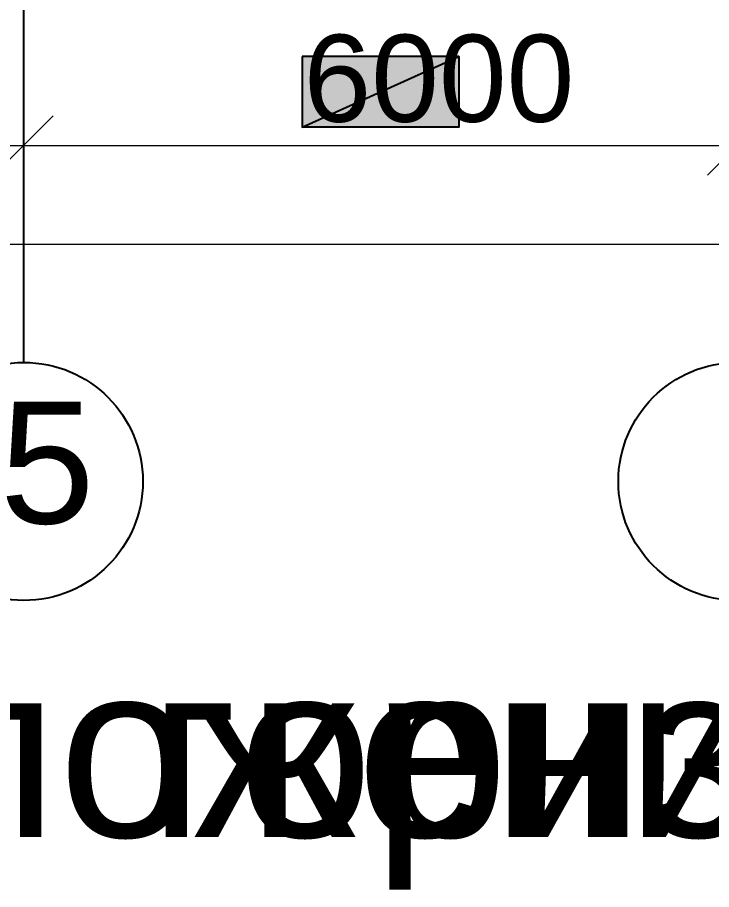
# Model space of a CAD drawing. Extents: x 0 to 604, y 0 to 420.
# Drawn here: x 169.57 to 198.73, y 269.02 to 305.7 of the extents above; entities that cross this region are included whole.
import ezdxf

# ---------------------------------------------------------------- set-up
doc = ezdxf.new("R2010")
doc.units = 0
doc.styles.add('TEYPDFCAD_TEXT', font='arial.ttf')

msp = doc.modelspace()

# ---------------------------------------------------------------- hatches: boundary and pattern name
at = {"true_color": 0xffffff}
h = msp.add_hatch(color=0, dxfattribs=at)
h.paths.add_polyline_path([(181.525, 304.059), (181.525, 301.075), (188.108, 304.059)])
h.paths.add_polyline_path([(181.525, 301.075), (188.108, 304.059), (188.108, 301.075)])

# ---------------------------------------------------------------- linework, layer by layer
at = {"color": 7, "lineweight": 25}
for p, q in [((169.82, 309.562), (169.82, 296.164)), ((169.82, 296.164), (169.82, 291.169))]:
    msp.add_line(p, q, dxfattribs=at)
at = {"color": 7, "lineweight": 5}
for p, q in [((169.82, 300.948), (169.82, 302.324)), ((169.82, 300.948), (169.82, 302.324)), ((168.571, 299.064), (171.069, 301.562)), ((171.069, 301.562), (168.571, 299.064)), ((198.565, 299.064), (201.062, 301.562)), ((201.062, 301.562), (198.565, 299.064)), ((137.816, 300.313), (171.81, 300.313)), ((167.809, 300.313), (201.824, 300.313)), ((197.824, 300.313), (231.817, 300.313)), ((381.804, 296.143), (47.815, 296.143))]:
    msp.add_line(p, q, dxfattribs=at)
at = {"color": 0, "true_color": 0xffffff}
for points in [[(181.525, 304.059), (181.525, 301.075), (188.108, 304.059)], [(181.525, 301.075), (188.108, 304.059), (188.108, 301.075)]]:
    msp.add_lwpolyline(points, close=True, dxfattribs=at)
at = {"color": 7, "lineweight": 25}
for centre in [(169.831, 286.184), (199.824, 286.184)]:
    msp.add_circle(centre, 5.006, dxfattribs=at)

# ---------------------------------------------------------------- texts
at = {"color": 7, "style": 'TEYPDFCAD_TEXT'}
for s, height, p in [('6000', 3.6618, (181.589, 301.308)), ('5', 5.126, (168.825, 284.416)), ('расположения', 7.32014, (137.609, 271.23)), ('горизонтальных', 7.32014, (175.09, 271.23))]:
    msp.add_text(s, height=height, dxfattribs=at).set_placement(p)

doc.saveas('drawing.dxf')
